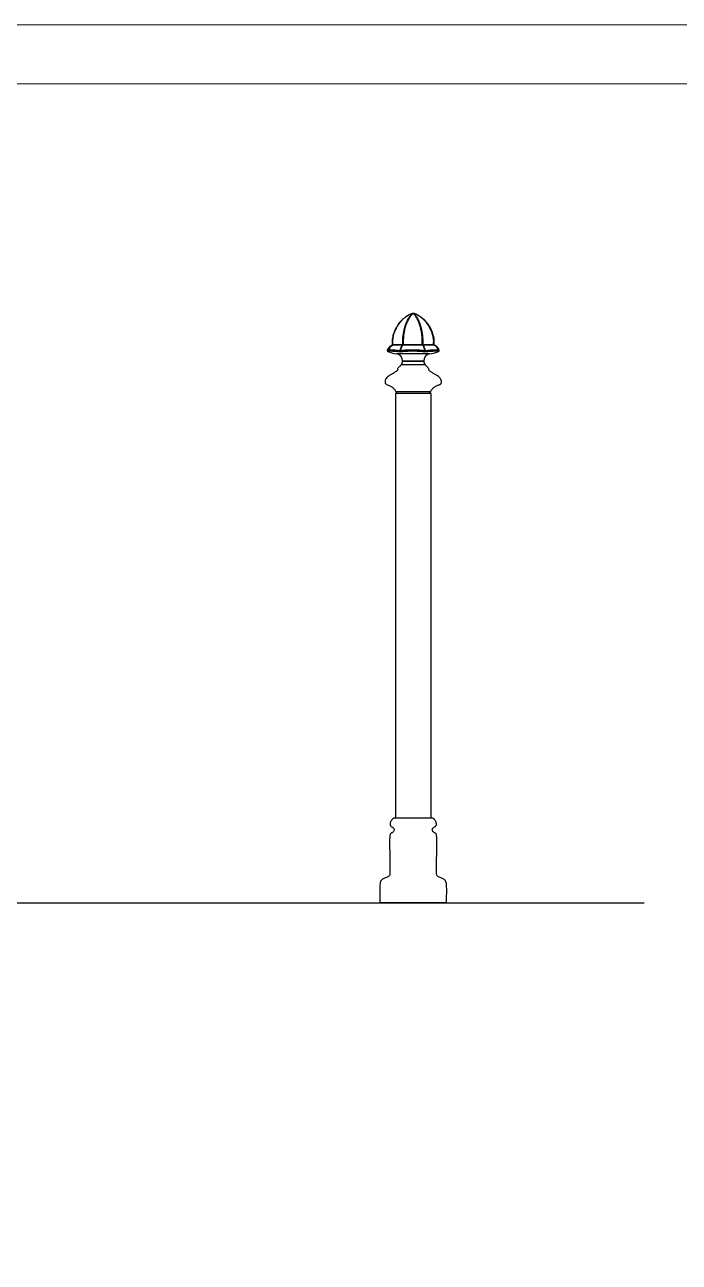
# Model space of a CAD drawing. Header units: millimetres. Extents: x 3225 to 9165, y -3447 to 753.
# Drawn here: x 5347 to 6457, y -1347 to 753 of the extents above; entities that cross this region are included whole.
import ezdxf

# ---------------------------------------------------------------- set-up
doc = ezdxf.new("R2010")
doc.units = ezdxf.units.MM
doc.layers.add('tabelka', color=155, linetype='Continuous')

msp = doc.modelspace()

# ---------------------------------------------------------------- linework, layer by layer
for p, q in [((6003.93, 263.01), (6002.95, 262.59)), ((6004.36, 263.1), (6004.36, 263.1)), ((6007.81, 263.02), (6007.8, 263.02)), ((5970.46, 210.63), (5970.44, 210.63)), ((6040.1, 210.62), (6040.1, 210.62)), ((6041.14, 210.63), (6041.16, 210.63)), ((5961.94, 200.79), (5961.95, 200.8)), ((5963.31, 198.71), (5963.64, 198.6)), ((5969.74, 209.41), (5969.75, 209.41)), ((5970.34, 209.41), (5970.34, 209.41)), ((6005, 194.71), (5977.53, 194.71)), ((6034.07, 194.71), (6005, 194.71)), ((6040.79, 209.4), (6040.79, 209.41)), ((6041.26, 209.41), (6041.25, 209.41)), ((6046.95, 198.16), (6047.19, 198.27)), ((6047.19, 198.27), (6047.24, 198.29)), ((6047.22, 198.26), (6048.29, 198.7)), ((6048.56, 200.5), (6048.55, 200.62)), ((6005.22, 175.81), (5985.28, 175.81)), ((5987.8, 182.83), (5987.8, 182.44)), ((5987.8, 182.83), (6023.8, 182.83)), ((5987.8, 182.44), (6023.8, 182.44)), ((6026.31, 175.81), (6005.22, 175.81)), ((6023.8, 182.44), (6023.8, 182.83)), ((5975.65, 127.6), (5975.65, -593.05)), ((6035.95, 127.6), (5975.65, 127.6)), ((5976.21, 130.72), (6004.96, 130.72)), ((6004.96, 130.72), (6035.38, 130.72)), ((6035.95, -593.05), (6035.95, 127.6)), ((5986.73, -593.47), (5972.77, -593.47)), ((5987.45, -593.05), (5974.03, -593.05)), ((6038.82, -593.47), (5986.73, -593.47)), ((6037.57, -593.05), (5987.45, -593.05)), ((3374.34, -737.05), (6397.41, -737.05)), ((5973.18, -737.05), (5949.3, -737.05)), ((6062.3, -737.05), (5973.18, -737.05))]:
    msp.add_line(p, q)
for centre, radius, start, end in [((6004.21, 261.91), 1.19, 103.88811, 110.65817), ((6004.26, 261.9), 1.2, 90.00318, 111.11086), ((6004.76, 263.83), 0.911, 254.24229, 285.75771), ((6006.74, 263.89), 0.971, 254.74373, 285.25627), ((6007.3, 261.9), 1.2, 68.50457, 89.98675), ((6007.34, 261.9), 1.2, 68.88842, 89.97993), ((5988.38, 196.73), 13.8, 88.54539, 91.45461), ((6021.58, 195.76), 14.77, 88.59583, 91.40417), ((5985.81, 251.46), 57.36, 248.03342, 261.70245), ((5975.8, 182.83), 12, 0, 81.70245), ((5983.76, 202.5), 2.83, 264.15394, 275.84606), ((5988.07, 210.31), 0.922, 259.53223, 280.46777), ((6021.87, 210.37), 0.984, 259.86765, 280.13235), ((6035.8, 182.83), 12, 98.29755, 180), ((6025.77, 202.69), 3.02, 264.35044, 275.64956), ((6025.79, 251.46), 57.36, 278.29755, 291.96724), ((5977.8, 182.44), 10, 318.46802, 0), ((6033.8, 182.44), 10, 180, 221.53198), ((5980.84, 132.6), 5, 202.14041, 270), ((6030.75, 132.6), 5, 270, 337.85959)]:
    msp.add_arc(centre, radius, start, end)
for points, knots in [([(6003.79, 263.01), (6003.07, 262.73), (6001.72, 262.21), (5999.6, 261.23), (5997.29, 260.05), (5994.44, 258.35), (5991.63, 256.38), (5989.24, 254.45), (5987.42, 252.81), (5985.8, 251.23), (5984.02, 249.33), (5981.94, 246.88), (5979.51, 243.58), (5977.24, 239.92), (5975.23, 236.02), (5973.52, 232.07), (5972.06, 227.97), (5970.93, 223.75), (5970.24, 219.38), (5970.03, 214.92), (5970.32, 211.97), (5970.45, 210.63)], [0, 0, 0, 0, 0.0354608, 0.0654236, 0.1053247, 0.1553489, 0.2178233, 0.2609986, 0.2943488, 0.3285032, 0.3636508, 0.4120714, 0.473672, 0.5485948, 0.6062581, 0.6704927, 0.7418745, 0.8008884, 0.8660932, 0.9397463, 1, 1, 1, 1]), ([(6003.84, 263.01), (6002.92, 262.64), (6001.27, 261.98), (5999.24, 260.98), (5997.67, 260.13), (5996.2, 259.28), (5994.55, 258.23), (5992.82, 257.01), (5990.54, 255.27), (5987.65, 252.74), (5984.27, 249.2), (5981.24, 245.35), (5978.74, 241.55), (5976.7, 237.9), (5975.19, 234.71), (5973.97, 231.77), (5972.91, 228.88), (5971.91, 225.64), (5971.12, 222.07), (5970.67, 218.16), (5970.61, 214.26), (5970.91, 211.69), (5971.04, 210.63)], [0, 0, 0, 0, 0.0458692, 0.0823528, 0.1044444, 0.1286077, 0.1612075, 0.1946941, 0.2254856, 0.2925067, 0.3702728, 0.4475905, 0.5140471, 0.5752992, 0.6360083, 0.6725663, 0.7188048, 0.775266, 0.8252007, 0.883241, 0.9516609, 1, 1, 1, 1]), ([(5988.03, 210.52), (5987.99, 212.58), (5987.89, 216.71), (5988.36, 223.11), (5989.24, 229.63), (5990.65, 236.6), (5992.69, 243.67), (5995.01, 249.43), (5997.18, 253.69), (5998.99, 256.69), (6000.61, 258.95), (6001.82, 260.37), (6002.96, 261.63), (6003.83, 262.37), (6004.51, 262.95)], [0, 0, 0, 0, 0.0951128, 0.1916758, 0.2979548, 0.4058682, 0.536769, 0.6708158, 0.741801, 0.8132821, 0.884248, 0.9196846, 0.9374025, 1, 1, 1, 1]), ([(6005.01, 262.95), (6004.41, 262.37), (6003.64, 261.63), (6002.52, 260.37), (6001.35, 258.95), (5999.71, 256.7), (5997.87, 253.69), (5995.68, 249.48), (5993.33, 243.72), (5991.3, 236.69), (5989.9, 229.66), (5989.11, 223.17), (5988.7, 216.74), (5988.72, 212.61), (5988.74, 210.52)], [0, 0, 0, 0, 0.0625978, 0.0803153, 0.1157518, 0.1867178, 0.2577014, 0.3291834, 0.460082, 0.5941312, 0.7004108, 0.8083243, 0.9034452, 1, 1, 1, 1]), ([(6003.83, 262.99), (6003.84, 263), (6003.84, 263.01), (6003.86, 263.02), (6003.87, 263.02)], [0, 0, 0, 0, 0.7243355, 1, 1, 1, 1]), ([(6004.51, 262.95), (6004.47, 262.96), (6004.37, 262.99), (6004.23, 263.01), (6004.09, 263.03), (6003.95, 263.03), (6003.87, 263.03), (6003.84, 263.02), (6003.84, 263.02)], [0, 0, 0, 0, 0.1164737, 0.316947, 0.4652767, 0.6533849, 0.912542, 1, 1, 1, 1]), ([(6004.26, 263.1), (6004.26, 263.1), (6004.27, 263.1), (6004.31, 263.1), (6004.38, 263.1), (6004.43, 263.1), (6004.49, 263.1), (6004.66, 263.1), (6004.99, 263.1), (6005.28, 263.1), (6005.45, 263.1)], [0, 0, 0, 0, 0.0353077, 0.1413664, 0.2141321, 0.2506172, 0.2800382, 0.3406453, 0.5907818, 1, 1, 1, 1]), ([(6004.51, 262.95), (6004.66, 263.01), (6004.96, 263.11), (6005.29, 263.1), (6005.45, 263.1), (6005.45, 263.1)], [0, 0, 0, 0, 0.50312245, 0.99267174, 1, 1, 1, 1]), ([(6005.45, 263.1), (6005.45, 263.1), (6005.38, 263.1), (6005.25, 263.11), (6005.09, 263.01), (6005.01, 262.95)], [0, 0, 0, 0, 0.0073073, 0.4968478, 1, 1, 1, 1]), ([(6006.48, 262.95), (6006.45, 262.96), (6006.35, 262.99), (6006.18, 263.01), (6005.99, 263.03), (6005.76, 263.03), (6005.56, 263.03), (6005.37, 263.02), (6005.19, 263), (6005.07, 262.97), (6005.01, 262.95)], [0, 0, 0, 0, 0.0835737, 0.2273843, 0.3338072, 0.468768, 0.6547136, 0.710983, 0.8548669, 1, 1, 1, 1]), ([(6005.44, 263.1), (6005.44, 263.1), (6005.44, 263.1), (6005.46, 263.1), (6005.48, 263.1), (6005.51, 263.1), (6005.54, 263.1), (6005.59, 263.1), (6005.66, 263.1), (6005.76, 263.1), (6005.87, 263.1), (6005.93, 263.1), (6005.98, 263.1), (6006.05, 263.1), (6006.11, 263.1), (6006.11, 263.1), (6006.11, 263.1)], [0, 0, 0, 0, 0.1145617, 0.193189, 0.2472891, 0.2942694, 0.3180156, 0.3420477, 0.357475, 0.4281131, 0.4765585, 0.5008694, 0.5204706, 0.5608329, 0.7274483, 1, 1, 1, 1]), ([(6006.25, 263.1), (6006.25, 263.1), (6006.25, 263.1), (6006.23, 263.1), (6006.19, 263.1), (6006.14, 263.1), (6006.07, 263.1), (6005.98, 263.1), (6005.9, 263.1), (6005.87, 263.1), (6005.87, 263.1)], [0, 0, 0, 0, 0.2446741, 0.4376, 0.5343212, 0.614812, 0.6946843, 0.8569155, 0.996171, 1, 1, 1, 1]), ([(6006.48, 262.95), (6006.42, 263.01), (6006.28, 263.11), (6006.17, 263.1), (6006.11, 263.1), (6006.11, 263.1)], [0, 0, 0, 0, 0.5031084, 0.9926863, 1, 1, 1, 1]), ([(6006.11, 263.1), (6006.11, 263.1), (6006.26, 263.1), (6006.58, 263.11), (6006.85, 263.01), (6007, 262.95)], [0, 0, 0, 0, 0.0073135, 0.4968623, 1, 1, 1, 1]), ([(6006.11, 263.1), (6006.21, 263.1), (6006.38, 263.1), (6006.61, 263.1), (6006.78, 263.1), (6006.92, 263.1), (6007.01, 263.1), (6007.08, 263.1), (6007.12, 263.1), (6007.19, 263.1), (6007.25, 263.1), (6007.29, 263.1), (6007.3, 263.1), (6007.3, 263.1)], [0, 0, 0, 0, 0.22814825, 0.40714375, 0.52991408, 0.61437303, 0.69890328, 0.7201997, 0.75016083, 0.78707114, 0.89250314, 0.96477328, 1, 1, 1, 1]), ([(6007.11, 263.08), (6006.9, 263.09), (6006.68, 263.1), (6006.46, 263.1), (6006.46, 263.1)], [0, 0, 0, 0, 0.9852492, 1, 1, 1, 1]), ([(6021.22, 210.52), (6021.23, 212.58), (6021.25, 216.71), (6020.89, 223.11), (6020.17, 229.63), (6018.92, 236.6), (6017.08, 243.67), (6014.95, 249.43), (6012.95, 253.69), (6011.27, 256.69), (6009.79, 258.95), (6008.72, 260.37), (6007.71, 261.63), (6007.02, 262.37), (6006.48, 262.95)], [0, 0, 0, 0, 0.0951128, 0.1916757, 0.2979548, 0.4058681, 0.5367689, 0.670816, 0.7418015, 0.8132823, 0.8842485, 0.9196844, 0.9374022, 1, 1, 1, 1]), ([(6007.73, 263.02), (6007.72, 263.02), (6007.69, 263.03), (6007.61, 263.03), (6007.47, 263.03), (6007.3, 263.02), (6007.16, 262.99), (6007.04, 262.96), (6007, 262.95)], [0, 0, 0, 0, 0.0933903, 0.2770358, 0.5300265, 0.6669094, 0.8598607, 1, 1, 1, 1]), ([(6007, 262.95), (6007.62, 262.37), (6008.41, 261.63), (6009.45, 260.37), (6010.54, 258.95), (6012.01, 256.7), (6013.65, 253.69), (6015.6, 249.48), (6017.7, 243.72), (6019.55, 236.69), (6020.85, 229.66), (6021.64, 223.17), (6022.08, 216.74), (6021.99, 212.61), (6021.94, 210.52)], [0, 0, 0, 0, 0.0625973, 0.0803154, 0.1157514, 0.1867181, 0.2577013, 0.3291835, 0.4600818, 0.5941311, 0.7004108, 0.8083243, 0.9034452, 1, 1, 1, 1]), ([(6007.3, 263.1), (6007.3, 263.1), (6007.29, 263.1), (6007.25, 263.1), (6007.19, 263.1), (6007.12, 263.1), (6007.08, 263.1), (6007.07, 263.1)], [0, 0, 0, 0, 0.14332148, 0.34179745, 0.70551046, 0.8913995, 1, 1, 1, 1]), ([(6040.11, 210.62), (6040.23, 211.63), (6040.56, 214.24), (6040.5, 218.28), (6039.98, 222.43), (6039.14, 225.92), (6038.22, 228.89), (6037, 232.29), (6035.32, 236.25), (6032.97, 240.72), (6030.54, 244.53), (6028.16, 247.72), (6025.8, 250.49), (6023.09, 253.25), (6020.04, 255.93), (6016.94, 258.21), (6014.54, 259.7), (6012.79, 260.68), (6011.41, 261.4), (6009.69, 262.22), (6008.4, 262.74), (6007.72, 263.01)], [0, 0, 0, 0, 0.0463504, 0.1194971, 0.1812047, 0.2344125, 0.2808947, 0.3214223, 0.3978132, 0.4747896, 0.5495199, 0.602261, 0.6552879, 0.714659, 0.7789448, 0.8414143, 0.8928244, 0.9113782, 0.9346474, 0.9654189, 1, 1, 1, 1]), ([(6040.56, 210.63), (6040.68, 211.69), (6040.98, 214.26), (6040.93, 218.4), (6040.39, 222.7), (6039.45, 226.47), (6038.45, 229.55), (6037.51, 232.06), (6036.37, 234.79), (6034.9, 237.9), (6032.86, 241.55), (6030.35, 245.35), (6027.32, 249.2), (6023.95, 252.74), (6020.91, 255.4), (6018.3, 257.37), (6016.17, 258.81), (6014.41, 259.86), (6013.02, 260.62), (6011.65, 261.33), (6009.86, 262.18), (6008.48, 262.72), (6007.76, 263.01)], [0, 0, 0, 0, 0.04834, 0.1167613, 0.1853579, 0.2427895, 0.2912213, 0.3315067, 0.3639798, 0.4246901, 0.4859433, 0.5524012, 0.6297204, 0.7074879, 0.7745103, 0.8141572, 0.8574344, 0.892532, 0.9084358, 0.931301, 0.964109, 1, 1, 1, 1]), ([(6041.15, 210.63), (6041.28, 211.86), (6041.56, 214.63), (6041.41, 218.82), (6040.84, 222.97), (6039.85, 226.98), (6038.56, 230.86), (6037.03, 234.59), (6035.26, 238.27), (6033.28, 241.73), (6031.18, 244.84), (6029.33, 247.26), (6026.99, 250.02), (6023.76, 253.31), (6020.27, 256.17), (6017.38, 258.17), (6015.35, 259.44), (6013.59, 260.41), (6012.25, 261.09), (6011.12, 261.63), (6009.67, 262.3), (6008.48, 262.75), (6007.8, 263.01)], [0, 0, 0, 0, 0.0555122, 0.1253337, 0.1871665, 0.242954, 0.3101561, 0.3703996, 0.4242359, 0.4936282, 0.5499055, 0.593257, 0.6305812, 0.7127535, 0.8004703, 0.8353807, 0.8725452, 0.9090337, 0.9265045, 0.9414486, 0.9667182, 1, 1, 1, 1]), ([(5970.38, 210.62), (5970.38, 210.6), (5970.42, 210.42), (5970.34, 210.12), (5970.17, 209.79), (5969.95, 209.57), (5969.8, 209.48), (5969.73, 209.44)], [0, 0, 0, 0, 0.0474968, 0.3696745, 0.6196545, 0.8275607, 1, 1, 1, 1]), ([(5970.96, 210.63), (5970.97, 210.52), (5970.99, 210.28), (5970.86, 209.95), (5970.67, 209.68), (5970.48, 209.52), (5970.37, 209.46), (5970.33, 209.44)], [0, 0, 0, 0, 0.21850303, 0.49181955, 0.71364659, 0.90145289, 1, 1, 1, 1]), ([(5970.44, 210.63), (5970.42, 210.63), (5970.34, 210.64), (5970.57, 210.62), (5970.94, 210.61), (5970.96, 210.61)], [0, 0, 0, 0, 0.1825394, 0.9588662, 1, 1, 1, 1]), ([(5971.04, 210.63), (5971.03, 210.63), (5970.98, 210.64), (5971.53, 210.63), (5972.46, 210.62), (5973.69, 210.62), (5975.09, 210.62), (5977.17, 210.64), (5979.78, 210.64), (5982.64, 210.62), (5985.43, 210.57), (5987.16, 210.54), (5988.03, 210.52)], [0, 0, 0, 0, 0.0467351, 0.16665045, 0.29000427, 0.35438236, 0.45809578, 0.56383905, 0.68762829, 0.81543, 0.9069396, 1, 1, 1, 1]), ([(5987.9, 209.4), (5987.92, 209.46), (5987.96, 209.59), (5988.01, 209.9), (5988.03, 210.24), (5988.03, 210.45), (5988.03, 210.52)], [0, 0, 0, 0, 0.2237605, 0.5517053, 0.8302611, 1, 1, 1, 1]), ([(5988.74, 210.52), (5988.74, 210.45), (5988.73, 210.24), (5988.65, 209.9), (5988.47, 209.59), (5988.31, 209.46), (5988.24, 209.4)], [0, 0, 0, 0, 0.1697449, 0.4483107, 0.7762734, 1, 1, 1, 1]), ([(5988.74, 210.52), (5989.7, 210.55), (5991.42, 210.6), (5994.55, 210.63), (5997.71, 210.64), (6001.16, 210.63), (6004.54, 210.61), (6007.77, 210.62), (6010.93, 210.64), (6014.18, 210.64), (6017.05, 210.62), (6019.42, 210.57), (6020.62, 210.54), (6021.22, 210.52)], [0, 0, 0, 0, 0.1196906, 0.2119116, 0.3069345, 0.4020423, 0.4999013, 0.5802375, 0.6621471, 0.7580352, 0.8570311, 0.9279151, 1, 1, 1, 1]), ([(6021.69, 209.4), (6021.63, 209.46), (6021.47, 209.59), (6021.3, 209.9), (6021.22, 210.24), (6021.22, 210.45), (6021.22, 210.52)], [0, 0, 0, 0, 0.2237345, 0.5516986, 0.8302592, 1, 1, 1, 1]), ([(6021.94, 210.52), (6022.84, 210.54), (6024.9, 210.58), (6027.96, 210.62), (6031.03, 210.64), (6033.74, 210.63), (6035.69, 210.62), (6037.25, 210.62), (6038.48, 210.62), (6039.55, 210.64), (6040.14, 210.64), (6040.11, 210.63), (6040.1, 210.62)], [0, 0, 0, 0, 0.0913617, 0.208337, 0.3253051, 0.4423745, 0.5594872, 0.6214643, 0.7222945, 0.8231034, 0.9442085, 1, 1, 1, 1]), ([(6021.94, 210.52), (6021.94, 210.45), (6021.95, 210.24), (6021.96, 209.9), (6022, 209.59), (6022.03, 209.46), (6022.04, 209.4)], [0, 0, 0, 0, 0.1697398, 0.4483084, 0.7762403, 1, 1, 1, 1]), ([(6040.81, 209.44), (6040.76, 209.47), (6040.6, 209.55), (6040.37, 209.79), (6040.2, 210.15), (6040.13, 210.45), (6040.17, 210.6), (6040.18, 210.6)], [0, 0, 0, 0, 0.1169683, 0.390889, 0.6783341, 0.9859367, 1, 1, 1, 1]), ([(6040.17, 210.59), (6040.32, 210.6), (6040.63, 210.62), (6040.58, 210.63), (6040.55, 210.63)], [0, 0, 0, 0, 0.4705725, 1, 1, 1, 1]), ([(6041.27, 209.44), (6041.2, 209.48), (6041.03, 209.57), (6040.8, 209.83), (6040.62, 210.2), (6040.62, 210.48), (6040.62, 210.62)], [0, 0, 0, 0, 0.1797885, 0.4227806, 0.7063466, 1, 1, 1, 1]), ([(6040.74, 210.63), (6040.85, 210.63), (6041.15, 210.64), (6041.14, 210.64), (6041.14, 210.63)], [0, 0, 0, 0, 0.3937777, 1, 1, 1, 1]), ([(6041.86, 209.45), (6041.82, 209.47), (6041.69, 209.53), (6041.46, 209.74), (6041.26, 210.08), (6041.18, 210.4), (6041.22, 210.58), (6041.23, 210.62)], [0, 0, 0, 0, 0.0993307, 0.342369, 0.620152, 0.919627, 1, 1, 1, 1]), ([(5961.88, 200.83), (5961.85, 200.77), (5961.72, 200.53), (5961.79, 199.99), (5962.06, 199.5), (5962.36, 199.23), (5962.68, 199), (5962.97, 198.87), (5963.13, 198.79)], [0, 0, 0, 0, 0.0526484, 0.2176813, 0.3712164, 0.5283177, 0.7354556, 1, 1, 1, 1]), ([(5969.86, 209.49), (5968.94, 209.03), (5967.11, 208.12), (5964.83, 206.03), (5962.96, 203.55), (5962.18, 201.64), (5961.79, 200.68)], [0, 0, 0, 0, 0.25071921, 0.49908815, 0.74806857, 1, 1, 1, 1]), ([(5962.41, 200.3), (5962.14, 200.44), (5961.75, 200.64), (5961.9, 200.76), (5961.94, 200.79)], [0, 0, 0, 0, 0.7183392, 1, 1, 1, 1]), ([(5962.49, 200.64), (5962.44, 200.5), (5962.33, 200.15), (5962.5, 199.56), (5962.81, 199.16), (5963.15, 198.88), (5963.62, 198.59), (5964.1, 198.39), (5964.38, 198.27)], [0, 0, 0, 0, 0.0904041, 0.2223113, 0.3494595, 0.4807428, 0.6940161, 1, 1, 1, 1]), ([(5970.46, 209.49), (5969.54, 209.02), (5967.72, 208.09), (5965.45, 205.98), (5963.6, 203.48), (5962.83, 201.55), (5962.45, 200.57)], [0, 0, 0, 0, 0.2504521, 0.4987357, 0.7477909, 1, 1, 1, 1]), ([(5962.5, 200.69), (5962.49, 200.69), (5962.46, 200.67), (5962.48, 200.65), (5962.5, 200.63)], [0, 0, 0, 0, 0.2321737, 1, 1, 1, 1]), ([(5983.47, 199.68), (5981.91, 199.87), (5978.74, 200.25), (5974.39, 200.71), (5970.45, 201.04), (5967.18, 201.21), (5965.37, 201.21), (5964, 201.14), (5962.94, 201.02), (5962.65, 200.8), (5962.5, 200.69)], [0, 0, 0, 0, 0.1375607, 0.27955, 0.4221204, 0.5695481, 0.7132391, 0.7368177, 0.8687761, 1, 1, 1, 1]), ([(5964.36, 198.29), (5964, 198.44), (5963.16, 198.8), (5962.98, 199.22), (5963.65, 199.54), (5965.23, 199.7), (5966.98, 199.7), (5968.94, 199.64), (5971.11, 199.52), (5974.8, 199.22), (5979.18, 198.77), (5982.52, 198.36), (5984.21, 198.16)], [0, 0, 0, 0, 0.08736971, 0.20549795, 0.31638028, 0.43110969, 0.54243827, 0.5597536, 0.6619722, 0.76717209, 0.88145228, 1, 1, 1, 1]), ([(5963.13, 198.8), (5963.14, 198.78), (5963.16, 198.76), (5963.27, 198.72), (5963.31, 198.71)], [0, 0, 0, 0, 0.6053862, 1, 1, 1, 1]), ([(5971.75, 209.48), (5970.85, 209), (5969.06, 208.05), (5966.83, 205.9), (5965, 203.36), (5964.25, 201.4), (5963.88, 200.41)], [0, 0, 0, 0, 0.25009, 0.498248, 0.7474011, 1, 1, 1, 1]), ([(5970.34, 209.4), (5970.31, 209.4), (5969.91, 209.4), (5969.65, 209.4), (5969.73, 209.41), (5969.74, 209.41)], [0, 0, 0, 0, 0.0661545, 0.8014926, 1, 1, 1, 1]), ([(5987.9, 209.4), (5987.02, 209.4), (5985.23, 209.4), (5982.38, 209.4), (5979.4, 209.41), (5976.69, 209.42), (5974.51, 209.44), (5973.05, 209.44), (5971.79, 209.44), (5970.83, 209.43), (5970.28, 209.41), (5970.33, 209.41), (5970.34, 209.41)], [0, 0, 0, 0, 0.0922624, 0.1860886, 0.3114347, 0.4409245, 0.5457546, 0.6527521, 0.7178122, 0.8391819, 0.9640381, 1, 1, 1, 1]), ([(5984.21, 198.16), (5984.21, 198.16), (5984.1, 198.22), (5983.88, 198.39), (5983.69, 198.65), (5983.55, 198.95), (5983.47, 199.25), (5983.46, 199.53), (5983.47, 199.67), (5983.47, 199.68)], [0, 0, 0, 0, 0.0124517, 0.2575098, 0.5050642, 0.5650813, 0.7787771, 0.9863346, 1, 1, 1, 1]), ([(5983.47, 199.68), (5983.51, 199.92), (5983.7, 201.07), (5984.19, 203.08), (5985.06, 205.4), (5986.12, 207.36), (5987.02, 208.53), (5987.64, 209.16), (5987.84, 209.34), (5987.9, 209.4)], [0, 0, 0, 0, 0.0572606, 0.27600189, 0.50238911, 0.70312842, 0.90971225, 0.96777333, 1, 1, 1, 1]), ([(5984.05, 199.68), (5984.05, 199.67), (5984.02, 199.53), (5984, 199.25), (5984, 198.95), (5984.04, 198.65), (5984.09, 198.39), (5984.17, 198.22), (5984.21, 198.16), (5984.21, 198.16)], [0, 0, 0, 0, 0.0136698, 0.2212272, 0.4349202, 0.4949428, 0.7424934, 0.9875432, 1, 1, 1, 1]), ([(5988.24, 209.4), (5988.18, 209.34), (5987.66, 208.82), (5986.74, 207.62), (5985.63, 205.53), (5984.76, 203.09), (5984.28, 201.09), (5984.09, 199.92), (5984.05, 199.68)], [0, 0, 0, 0, 0.0322395, 0.2648714, 0.4974908, 0.7201072, 0.9427228, 1, 1, 1, 1]), ([(6025.47, 199.68), (6024.22, 199.87), (6021.71, 200.26), (6017.22, 200.71), (6012.32, 201.04), (6007.14, 201.21), (6003.37, 201.21), (5999.78, 201.14), (5996.36, 201.01), (5991.84, 200.7), (5987.61, 200.25), (5985.24, 199.87), (5984.05, 199.68)], [0, 0, 0, 0, 0.10890415, 0.21781407, 0.33078974, 0.44376809, 0.55573306, 0.57410488, 0.67840972, 0.78271256, 0.89135867, 1, 1, 1, 1]), ([(5984.21, 198.16), (5985.4, 198.36), (5987.81, 198.76), (5992.19, 199.22), (5996.98, 199.54), (6001.96, 199.7), (6005.65, 199.7), (6009.11, 199.64), (6012.46, 199.52), (6017.03, 199.22), (6021.5, 198.77), (6024.06, 198.36), (6025.36, 198.16)], [0, 0, 0, 0, 0.111196, 0.2262395, 0.3342278, 0.4459615, 0.5543834, 0.5712474, 0.6707969, 0.7732503, 0.8845471, 1, 1, 1, 1]), ([(6021.69, 209.4), (6021.09, 209.4), (6019.86, 209.4), (6017.47, 209.4), (6014.51, 209.41), (6011.17, 209.42), (6007.87, 209.44), (6004.57, 209.44), (6001.06, 209.44), (5997.53, 209.42), (5994.23, 209.4), (5991, 209.4), (5989.23, 209.4), (5988.24, 209.4)], [0, 0, 0, 0, 0.0706852, 0.1425698, 0.238603, 0.3378107, 0.4181258, 0.5001008, 0.5952429, 0.6931605, 0.7855398, 0.8807291, 1, 1, 1, 1]), ([(6025.47, 199.68), (6025.44, 199.92), (6025.27, 201.09), (6024.83, 203.09), (6024.08, 205.42), (6023.18, 207.37), (6022.42, 208.54), (6021.91, 209.16), (6021.75, 209.34), (6021.69, 209.4)], [0, 0, 0, 0, 0.0572635, 0.2798225, 0.5023848, 0.7060433, 0.9097091, 0.9677691, 1, 1, 1, 1]), ([(6040.79, 209.41), (6040.79, 209.41), (6040.82, 209.41), (6040.24, 209.42), (6039.16, 209.44), (6037.89, 209.44), (6036.28, 209.44), (6034.25, 209.43), (6031.43, 209.41), (6028.25, 209.4), (6025.08, 209.4), (6022.96, 209.4), (6022.04, 209.4)], [0, 0, 0, 0, 0.03025154, 0.15482262, 0.2583569, 0.36190967, 0.42551584, 0.545888, 0.66622459, 0.78647507, 0.90673015, 1, 1, 1, 1]), ([(6022.04, 209.4), (6022.1, 209.34), (6022.62, 208.82), (6023.52, 207.62), (6024.59, 205.53), (6025.42, 203.09), (6025.86, 201.09), (6026.03, 199.92), (6026.07, 199.68)], [0, 0, 0, 0, 0.0322382, 0.264869, 0.4974891, 0.7201071, 0.9427212, 1, 1, 1, 1]), ([(6025.36, 198.16), (6027.05, 198.35), (6030.42, 198.75), (6035.07, 199.23), (6039.14, 199.54), (6042.55, 199.7), (6044.47, 199.7), (6045.98, 199.64), (6047.15, 199.52), (6048.04, 199.21), (6048.08, 198.75), (6047.33, 198.36), (6046.95, 198.16)], [0, 0, 0, 0, 0.1131646, 0.2261999, 0.3360727, 0.4459486, 0.5543924, 0.5712594, 0.6722756, 0.773291, 0.8865815, 1, 1, 1, 1]), ([(6025.36, 198.16), (6025.36, 198.16), (6025.4, 198.22), (6025.46, 198.39), (6025.5, 198.65), (6025.52, 198.95), (6025.53, 199.25), (6025.5, 199.53), (6025.48, 199.67), (6025.47, 199.68)], [0, 0, 0, 0, 0.01247096, 0.25752497, 0.50507601, 0.56508929, 0.77877972, 0.98633669, 1, 1, 1, 1]), ([(6026.07, 199.68), (6026.07, 199.67), (6026.09, 199.53), (6026.07, 199.25), (6025.99, 198.95), (6025.86, 198.65), (6025.68, 198.39), (6025.47, 198.22), (6025.37, 198.16), (6025.36, 198.16)], [0, 0, 0, 0, 0.0136607, 0.2212196, 0.4349163, 0.4949275, 0.7424871, 0.9875314, 1, 1, 1, 1]), ([(6048.55, 200.62), (6048.55, 200.64), (6048.54, 200.82), (6047.62, 201.03), (6045.79, 201.21), (6043.8, 201.21), (6041.6, 201.14), (6039.19, 201.01), (6035.29, 200.7), (6030.9, 200.25), (6027.68, 199.87), (6026.07, 199.68)], [0, 0, 0, 0, 0.0200941, 0.1616288, 0.3031648, 0.4434328, 0.4664477, 0.597119, 0.7277871, 0.8638973, 1, 1, 1, 1]), ([(6048.64, 200.51), (6048.26, 201.49), (6047.5, 203.43), (6045.65, 205.94), (6043.4, 208.07), (6041.58, 209.01), (6040.67, 209.49)], [0, 0, 0, 0, 0.2523813, 0.5014804, 0.749707, 1, 1, 1, 1]), ([(6041.25, 209.41), (6041.28, 209.41), (6041.32, 209.4), (6040.98, 209.4), (6040.8, 209.4)], [0, 0, 0, 0, 0.5056066, 1, 1, 1, 1]), ([(6049.15, 200.57), (6048.77, 201.55), (6048, 203.48), (6046.14, 205.98), (6043.87, 208.09), (6042.05, 209.02), (6041.14, 209.49)], [0, 0, 0, 0, 0.2522091, 0.5012642, 0.7495472, 1, 1, 1, 1]), ([(6041.85, 209.41), (6041.85, 209.42), (6041.86, 209.42), (6041.46, 209.43), (6041.25, 209.43)], [0, 0, 0, 0, 0.4958862, 1, 1, 1, 1]), ([(6049.8, 200.68), (6049.41, 201.64), (6048.64, 203.55), (6046.77, 206.03), (6044.48, 208.12), (6042.65, 209.03), (6041.73, 209.49)], [0, 0, 0, 0, 0.2519314, 0.5009119, 0.7492808, 1, 1, 1, 1]), ([(6047.18, 198.29), (6047.11, 198.24), (6047.04, 198.19), (6046.95, 198.16), (6046.95, 198.16)], [0, 0, 0, 0, 0.9112809, 1, 1, 1, 1]), ([(6047.19, 198.27), (6047.29, 198.3), (6047.76, 198.46), (6048.27, 198.76), (6048.78, 199.12), (6049.15, 199.68), (6049.26, 200.24), (6049.14, 200.53), (6049.1, 200.64)], [0, 0, 0, 0, 0.0968627, 0.4522993, 0.6731062, 0.8050769, 0.9318954, 1, 1, 1, 1]), ([(6047.19, 198.3), (6047.3, 198.34), (6047.64, 198.48), (6048.03, 198.76), (6048.43, 199.14), (6048.71, 199.64), (6048.78, 200.22), (6048.67, 200.46), (6048.64, 200.54)], [0, 0, 0, 0, 0.1536682, 0.4380252, 0.6604335, 0.8000897, 0.9397664, 1, 1, 1, 1]), ([(6048.5, 198.81), (6048.48, 198.79), (6048.45, 198.77), (6048.33, 198.72), (6048.29, 198.71)], [0, 0, 0, 0, 0.679328, 1, 1, 1, 1]), ([(6048.49, 198.82), (6048.63, 198.88), (6048.95, 199.02), (6049.27, 199.25), (6049.64, 199.62), (6049.89, 200.24), (6049.78, 200.63), (6049.73, 200.81)], [0, 0, 0, 0, 0.2194448, 0.5042375, 0.6927589, 0.8552373, 1, 1, 1, 1]), ([(6048.62, 199.55), (6048.72, 199.53), (6049.17, 199.47), (6049.25, 199.23), (6048.74, 198.95), (6048.5, 198.81)], [0, 0, 0, 0, 0.1264714, 0.578329, 1, 1, 1, 1]), ([(6049.1, 200.64), (6049.14, 200.52), (6049.2, 200.37), (6048.79, 200.17), (6048.71, 200.14)], [0, 0, 0, 0, 0.8256917, 1, 1, 1, 1]), ([(6049.65, 200.8), (6049.65, 200.88), (6049.66, 201.02), (6049.14, 201.07), (6048.92, 201.09)], [0, 0, 0, 0, 0.5672258, 1, 1, 1, 1]), ([(6049.1, 200.69), (6049.11, 200.69), (6049.14, 200.68), (6049.12, 200.65), (6049.1, 200.64)], [0, 0, 0, 0, 0.2387756, 1, 1, 1, 1]), ([(5985.28, 175.86), (5985.14, 175.68), (5984.42, 174.77), (5983.07, 173.6), (5981.52, 172.08), (5980.28, 170.71), (5979.17, 169.3), (5979.02, 167.9), (5979.09, 166.99), (5979.13, 166.29), (5978.51, 165.77), (5977.68, 165.41), (5975.3, 163.98), (5971.55, 161.39), (5966.97, 158.81), (5963.32, 156.6), (5960.86, 154.41), (5959.17, 152.13), (5958.34, 149.94), (5958.1, 148.29), (5958.05, 146.84), (5958, 145.58), (5958.53, 144.09), (5960.04, 142.97), (5962.28, 141.92), (5965.58, 140.9), (5969.55, 138.92), (5972.73, 136.17), (5974.72, 133.53), (5975.75, 131.91), (5976.1, 130.9), (5976.19, 130.67)], [0, 0, 0, 0, 0.0100687, 0.0514541, 0.0790602, 0.1065978, 0.1340299, 0.1571097, 0.1662964, 0.1752778, 0.1867219, 0.1984599, 0.2166189, 0.3091361, 0.4018104, 0.4502525, 0.4986362, 0.5474088, 0.5746714, 0.6021159, 0.6208669, 0.6396741, 0.6575899, 0.6887279, 0.7195898, 0.7682473, 0.8415695, 0.9156123, 0.9525839, 0.9888165, 1, 1, 1, 1]), ([(6035.39, 130.66), (6035.48, 130.9), (6035.86, 131.9), (6036.87, 133.53), (6038.87, 136.17), (6042.04, 138.93), (6045.67, 140.71), (6048.54, 141.71), (6050.37, 142.36), (6051.93, 143.24), (6053.12, 144.23), (6053.59, 145.58), (6053.55, 146.84), (6053.49, 148.29), (6053.26, 149.94), (6052.45, 152.09), (6050.83, 154.29), (6048.52, 156.41), (6045.87, 158.09), (6042.62, 159.89), (6038.95, 162.16), (6035.83, 164.31), (6033.76, 165.46), (6032.94, 165.88), (6032.43, 166.39), (6032.54, 167.17), (6032.55, 168.07), (6032.37, 169.39), (6031.31, 170.71), (6030.08, 172.08), (6028.52, 173.6), (6027.17, 174.77), (6026.46, 175.68), (6026.32, 175.86)], [0, 0, 0, 0, 0.0114424, 0.0476628, 0.0846219, 0.15864, 0.2319375, 0.2628673, 0.2938101, 0.318096, 0.3426395, 0.3605493, 0.3793502, 0.3980949, 0.4255301, 0.4527836, 0.4993397, 0.5455402, 0.5917292, 0.6381343, 0.7108035, 0.7834857, 0.8066742, 0.8158332, 0.8248637, 0.8363448, 0.8479305, 0.8661067, 0.8935295, 0.9210579, 0.9486548, 0.9900262, 1, 1, 1, 1]), ([(5972.77, -593.47), (5971.8, -594.04), (5969.96, -595.09), (5968.04, -597.48), (5966.9, -600.06), (5966.48, -602.65), (5966.67, -604.77), (5967.18, -606.22), (5967.86, -607.05), (5968.93, -607.71), (5970.32, -608.36), (5971.86, -609.27), (5973.1, -610.74), (5973.59, -612.78), (5973.02, -614.95), (5971.8, -616.75), (5970.11, -617.95), (5968.33, -618.52), (5967.1, -619.8), (5966.45, -621.36), (5966.04, -623.6), (5965.93, -626.44), (5965.73, -630.11), (5965.69, -634.36), (5965.71, -639.35), (5965.79, -644.93), (5965.9, -650.81), (5966.03, -656.82), (5966.16, -662.73), (5966.26, -668.29), (5966.33, -673.26), (5966.33, -677.42), (5966.28, -680.64), (5966.1, -683.07), (5966.12, -685.19), (5966.27, -687.26), (5966.1, -689.42), (5965.04, -691.5), (5962.86, -692.95), (5960.19, -694.07), (5957.45, -695.17), (5954.86, -696.3), (5952.61, -697.67), (5950.82, -699.75), (5949.74, -702.69), (5949.31, -706.27), (5949.13, -710.31), (5949.05, -714.61), (5949.07, -719.27), (5949.13, -724.49), (5949.23, -730.48), (5949.27, -734.75), (5949.3, -737.05)], [0, 0, 0, 0, 0.0208331, 0.0392381, 0.056064, 0.0731702, 0.0876621, 0.0953908, 0.1015112, 0.107163, 0.1188251, 0.1301079, 0.1403414, 0.1539563, 0.1674425, 0.1810184, 0.1938586, 0.2053752, 0.2155257, 0.2257794, 0.2365646, 0.257872, 0.2787985, 0.3051285, 0.3372944, 0.372099, 0.4092297, 0.4471862, 0.4844674, 0.5195728, 0.5510019, 0.5772574, 0.597302, 0.6110956, 0.6228885, 0.6367034, 0.6499565, 0.6628789, 0.6787854, 0.6974629, 0.7172036, 0.7339196, 0.7502996, 0.7659416, 0.7840732, 0.8079028, 0.8331205, 0.8595926, 0.8881878, 0.9202382, 0.9570681, 1, 1, 1, 1]), ([(5974.03, -593.05), (5973.83, -593.1), (5973.41, -593.23), (5972.99, -593.39), (5972.77, -593.47)], [0, 0, 0, 0, 0.4652569, 1, 1, 1, 1]), ([(6038.82, -593.47), (6038.55, -593.37), (6038.14, -593.21), (6037.72, -593.09), (6037.57, -593.05)], [0, 0, 0, 0, 0.6546228, 1, 1, 1, 1]), ([(6062.3, -737.05), (6062.32, -734.75), (6062.37, -730.48), (6062.46, -724.49), (6062.53, -719.27), (6062.54, -714.61), (6062.46, -710.31), (6062.29, -706.27), (6061.86, -702.69), (6060.78, -699.75), (6058.99, -697.67), (6056.5, -696.17), (6053.3, -694.82), (6050.19, -693.6), (6047.68, -692.33), (6046.26, -691), (6045.46, -689.21), (6045.32, -687.08), (6045.53, -684.7), (6045.43, -682.2), (6045.27, -679.25), (6045.26, -675.54), (6045.3, -670.18), (6045.43, -663.34), (6045.6, -655.31), (6045.77, -647.19), (6045.88, -640.09), (6045.9, -634.36), (6045.87, -630.11), (6045.67, -626.44), (6045.55, -623.6), (6045.15, -621.36), (6044.5, -619.8), (6043.27, -618.52), (6041.48, -617.95), (6039.8, -616.75), (6038.57, -614.95), (6038, -612.78), (6038.49, -610.74), (6039.74, -609.27), (6041.28, -608.36), (6042.66, -607.71), (6043.74, -607.05), (6044.42, -606.22), (6044.93, -604.77), (6045.11, -602.65), (6044.69, -600.06), (6043.55, -597.48), (6041.63, -595.09), (6039.8, -594.04), (6038.82, -593.47)], [0, 0, 0, 0, 0.0429289, 0.0797563, 0.1118044, 0.1403976, 0.1668679, 0.1920839, 0.2159118, 0.2340421, 0.249683, 0.2660619, 0.2878298, 0.3145687, 0.3285909, 0.3400433, 0.3500975, 0.3644307, 0.3793801, 0.394789, 0.4110248, 0.43447, 0.4641968, 0.5110287, 0.5623289, 0.6141959, 0.662729, 0.6948927, 0.7212209, 0.7421459, 0.7634518, 0.7742363, 0.7844892, 0.7946391, 0.8061549, 0.8189942, 0.8325691, 0.8460544, 0.8596683, 0.8699011, 0.8811831, 0.8928444, 0.8984958, 0.9046158, 0.912344, 0.9268349, 0.9439399, 0.9607646, 0.9791683, 1, 1, 1, 1])]:
    msp.add_open_spline(points, degree=3, knots=knots)
at = {"layer": 'tabelka', "lineweight": 5}
for points in [[(3225.1, 753.16), (9165.1, 753.16), (9165.1, -3446.84), (3225.1, -3446.84)], [(3325.1, 653.16), (9065.1, 653.16), (9065.1, -3346.84), (3325.1, -3346.84)]]:
    msp.add_lwpolyline(points, close=True, dxfattribs=at)

doc.saveas('drawing.dxf')
